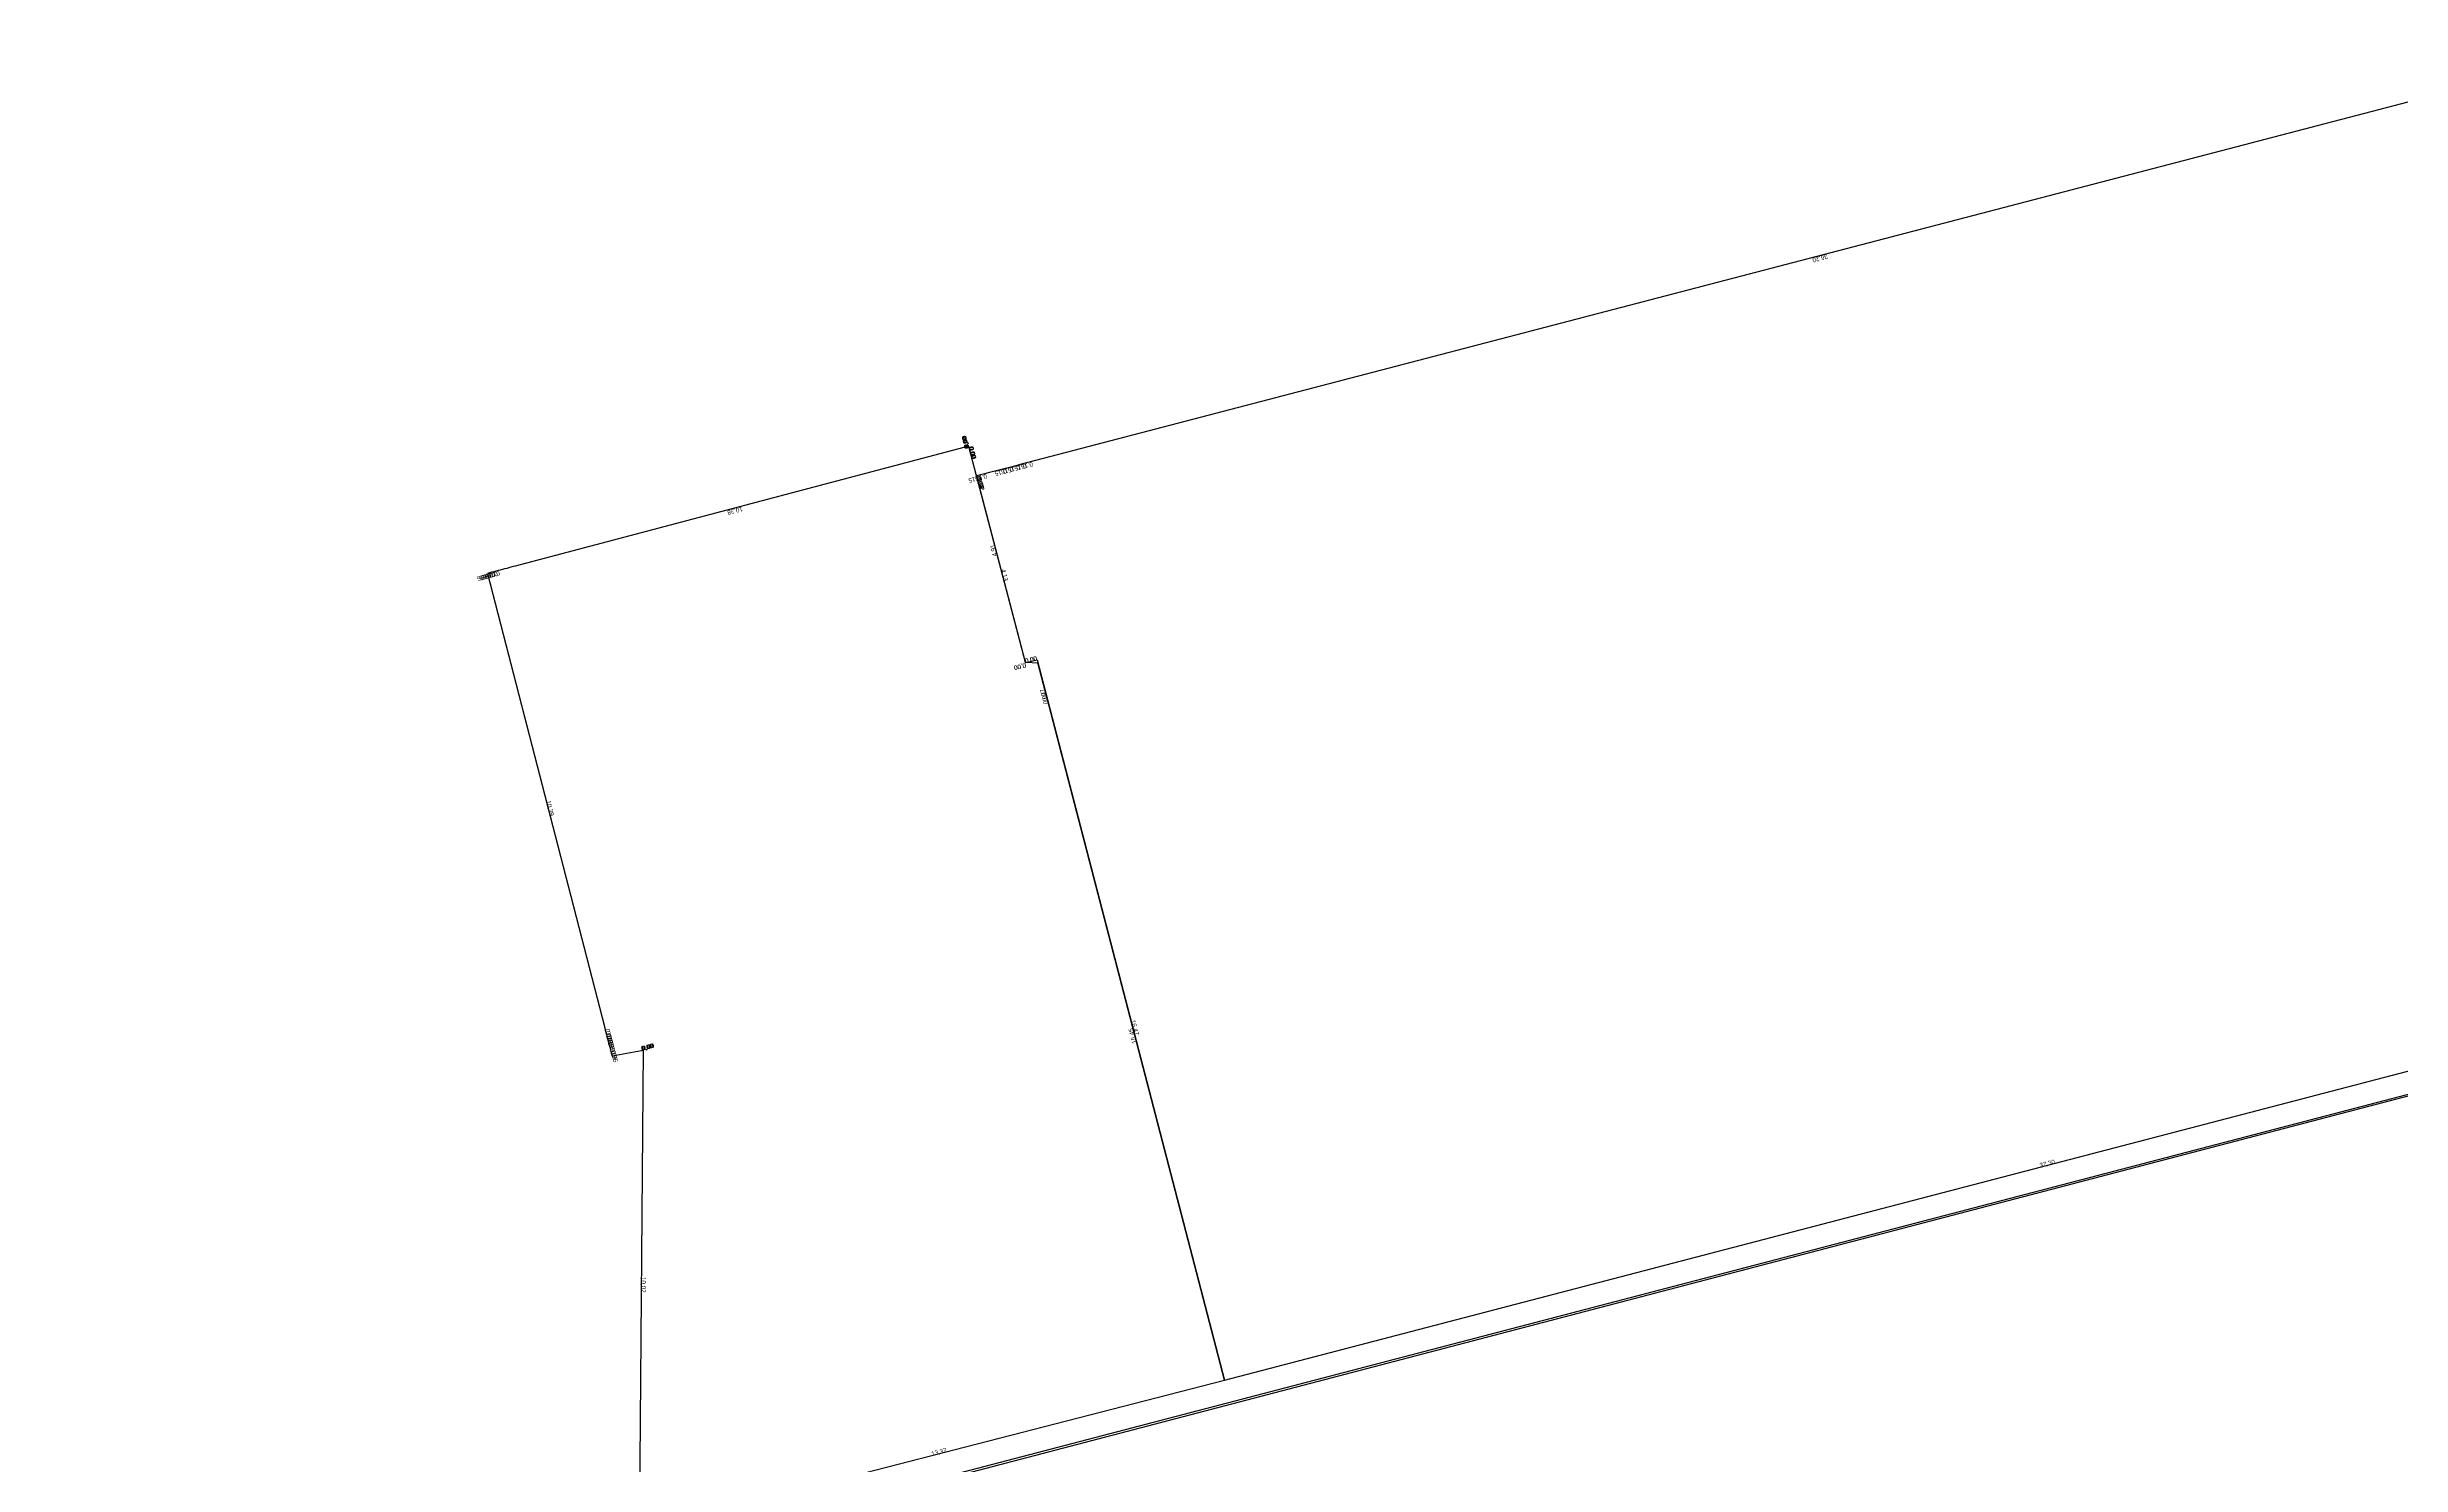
# Model space of a CAD drawing. Header units: metres. Extents: x 581016 to 32581287, y 5319908 to 5321142.
# Drawn here: x 581130.2 to 581182.3, y 5320242.4 to 5320273.7 of the extents above; entities that cross this region are included whole.
import ezdxf

# ---------------------------------------------------------------- set-up
doc = ezdxf.new("R2010")
doc.units = ezdxf.units.M
for name, color, linetype in [('EdgeLengths', 7, 'Continuous'), ('Flurstuecksgrenzedxf', 7, 'Continuous'), ('Gebaeudeumrissliniedxf', 7, 'Continuous')]:
    doc.layers.add(name, color=color, linetype=linetype)

msp = doc.modelspace()

# ---------------------------------------------------------------- linework, layer by layer
at = {"layer": 'Flurstuecksgrenzedxf', "color": 178}
for points in [[(581262.16, 5320271.41), (581140.72, 5320239.66)], [(581262.16, 5320271.41), (581140.72, 5320239.66)], [(581114.255, 5320232.688), (581253.524, 5320269.152)], [(581114.255, 5320232.688), (581253.524, 5320269.152)]]:
    msp.add_lwpolyline(points, dxfattribs=at)
at = {"layer": 'Gebaeudeumrissliniedxf', "color": 178}
for points in [[(581187.08, 5320273.74), (581152.058, 5320264.592), (581151.913, 5320264.554), (581151.767, 5320264.516), (581151.622, 5320264.478), (581151.477, 5320264.44), (581151.331, 5320264.402), (581151.186, 5320264.364), (581151.041, 5320264.326), (581150.895, 5320264.288), (581150.75, 5320264.25), (581150.754, 5320264.233), (581150.759, 5320264.217), (581150.763, 5320264.2), (581150.767, 5320264.184), (581151.813, 5320260.186), (581151.817, 5320260.17), (581151.821, 5320260.153), (581151.826, 5320260.137), (581151.83, 5320260.12), (581151.831, 5320260.12), (581151.832, 5320260.12), (581151.833, 5320260.121), (581151.834, 5320260.121), (581151.835, 5320260.121), (581151.836, 5320260.121), (581151.837, 5320260.122), (581151.838, 5320260.122), (581151.839, 5320260.122), (581152.09, 5320260.18), (581156.24, 5320244.24), (581192.33, 5320253.67)], [(581187.08, 5320273.74), (581152.058, 5320264.592), (581151.913, 5320264.554), (581151.767, 5320264.516), (581151.622, 5320264.478), (581151.477, 5320264.44), (581151.331, 5320264.402), (581151.186, 5320264.364), (581151.041, 5320264.326), (581150.895, 5320264.288), (581150.75, 5320264.25), (581150.754, 5320264.233), (581150.759, 5320264.217), (581150.763, 5320264.2), (581150.767, 5320264.184), (581151.813, 5320260.186), (581151.817, 5320260.17), (581151.821, 5320260.153), (581151.826, 5320260.137), (581151.83, 5320260.12), (581151.831, 5320260.12), (581151.832, 5320260.12), (581151.833, 5320260.121), (581151.834, 5320260.121), (581151.835, 5320260.121), (581151.836, 5320260.121), (581151.837, 5320260.122), (581151.838, 5320260.122), (581151.839, 5320260.122), (581152.09, 5320260.18), (581156.24, 5320244.24), (581192.33, 5320253.67)], [(581143.29, 5320240.908), (581156.24, 5320244.24), (581152.348, 5320259.188), (581152.33, 5320259.259), (581152.311, 5320259.33), (581152.293, 5320259.401), (581152.274, 5320259.472), (581152.256, 5320259.542), (581152.238, 5320259.613), (581152.219, 5320259.684), (581152.201, 5320259.755), (581152.182, 5320259.826), (581152.164, 5320259.897), (581152.145, 5320259.967), (581152.127, 5320260.038), (581152.108, 5320260.109), (581151.846, 5320260.124), (581151.845, 5320260.123), (581151.844, 5320260.123), (581151.843, 5320260.123), (581151.842, 5320260.123), (581151.84, 5320260.122), (581151.839, 5320260.122), (581151.838, 5320260.122), (581151.837, 5320260.122), (581151.836, 5320260.121), (581151.835, 5320260.121), (581151.833, 5320260.121), (581151.832, 5320260.121), (581151.831, 5320260.12), (581150.591, 5320264.869), (581150.59, 5320264.872), (581150.589, 5320264.875), (581150.588, 5320264.878), (581150.588, 5320264.881), (581150.587, 5320264.884), (581150.586, 5320264.887), (581150.585, 5320264.889), (581150.585, 5320264.892), (581150.584, 5320264.895), (581150.583, 5320264.898), (581150.582, 5320264.901), (581150.582, 5320264.904), (581150.581, 5320264.907), (581140.546, 5320262.256), (581140.498, 5320262.244), (581140.451, 5320262.231), (581140.403, 5320262.218), (581140.356, 5320262.206), (581140.308, 5320262.193), (581140.26, 5320262.181), (581140.213, 5320262.168), (581140.165, 5320262.155), (581140.118, 5320262.143), (581140.07, 5320262.13), (581140.023, 5320262.118), (581139.975, 5320262.105), (581139.928, 5320262.093), (581142.525, 5320252.036), (581142.537, 5320251.989), (581142.55, 5320251.941), (581142.562, 5320251.894), (581142.575, 5320251.846), (581142.587, 5320251.798), (581142.6, 5320251.751), (581142.612, 5320251.703), (581142.625, 5320251.656), (581142.637, 5320251.608), (581142.65, 5320251.56), (581142.662, 5320251.513), (581142.675, 5320251.465), (581142.687, 5320251.418), (581143.338, 5320251.539), (581143.341, 5320251.54), (581143.344, 5320251.54), (581143.347, 5320251.541), (581143.35, 5320251.542), (581143.353, 5320251.543), (581143.356, 5320251.544), (581143.359, 5320251.544), (581143.362, 5320251.545), (581143.365, 5320251.546), (581143.368, 5320251.547), (581143.371, 5320251.548), (581143.374, 5320251.548), (581143.377, 5320251.549), (581143.296, 5320241.525)], [(581143.29, 5320240.908), (581156.24, 5320244.24), (581152.348, 5320259.188), (581152.33, 5320259.259), (581152.311, 5320259.33), (581152.293, 5320259.401), (581152.274, 5320259.472), (581152.256, 5320259.542), (581152.238, 5320259.613), (581152.219, 5320259.684), (581152.201, 5320259.755), (581152.182, 5320259.826), (581152.164, 5320259.897), (581152.145, 5320259.967), (581152.127, 5320260.038), (581152.108, 5320260.109), (581151.846, 5320260.124), (581151.845, 5320260.123), (581151.844, 5320260.123), (581151.843, 5320260.123), (581151.842, 5320260.123), (581151.84, 5320260.122), (581151.839, 5320260.122), (581151.838, 5320260.122), (581151.837, 5320260.122), (581151.836, 5320260.121), (581151.835, 5320260.121), (581151.833, 5320260.121), (581151.832, 5320260.121), (581151.831, 5320260.12), (581150.591, 5320264.869), (581150.59, 5320264.872), (581150.589, 5320264.875), (581150.588, 5320264.878), (581150.588, 5320264.881), (581150.587, 5320264.884), (581150.586, 5320264.887), (581150.585, 5320264.889), (581150.585, 5320264.892), (581150.584, 5320264.895), (581150.583, 5320264.898), (581150.582, 5320264.901), (581150.582, 5320264.904), (581150.581, 5320264.907), (581140.546, 5320262.256), (581140.498, 5320262.244), (581140.451, 5320262.231), (581140.403, 5320262.218), (581140.356, 5320262.206), (581140.308, 5320262.193), (581140.26, 5320262.181), (581140.213, 5320262.168), (581140.165, 5320262.155), (581140.118, 5320262.143), (581140.07, 5320262.13), (581140.023, 5320262.118), (581139.975, 5320262.105), (581139.928, 5320262.093), (581142.525, 5320252.036), (581142.537, 5320251.989), (581142.55, 5320251.941), (581142.562, 5320251.894), (581142.575, 5320251.846), (581142.587, 5320251.798), (581142.6, 5320251.751), (581142.612, 5320251.703), (581142.625, 5320251.656), (581142.637, 5320251.608), (581142.65, 5320251.56), (581142.662, 5320251.513), (581142.675, 5320251.465), (581142.687, 5320251.418), (581143.338, 5320251.539), (581143.341, 5320251.54), (581143.344, 5320251.54), (581143.347, 5320251.541), (581143.35, 5320251.542), (581143.353, 5320251.543), (581143.356, 5320251.544), (581143.359, 5320251.544), (581143.362, 5320251.545), (581143.365, 5320251.546), (581143.368, 5320251.547), (581143.371, 5320251.548), (581143.374, 5320251.548), (581143.377, 5320251.549), (581143.296, 5320241.525)]]:
    msp.add_lwpolyline(points, dxfattribs=at)

# ---------------------------------------------------------------- texts
at = {"layer": 'EdgeLengths', "linetype": 'Continuous'}
for s, rotation, p in [('36,20', -165.3605, (581169.569, 5320269.156)), ('36,20', -165.3605, (581169.569, 5320269.156)), ('0,00', 104.444, (581150.582, 5320264.893)), ('0,00', 104.444, (581150.582, 5320264.893)), ('0,00', 104.444, (581150.583, 5320264.887)), ('0,00', 104.444, (581150.583, 5320264.887)), ('0,00', 104.444, (581150.585, 5320264.881)), ('0,00', 104.444, (581150.585, 5320264.881)), ('0,00', 104.444, (581150.586, 5320264.875)), ('0,00', 104.444, (581150.586, 5320264.875)), ('0,00', 104.444, (581150.588, 5320264.869)), ('0,00', 104.444, (581150.588, 5320264.869)), ('0,00', 104.444, (581150.589, 5320264.863)), ('0,00', 104.444, (581150.589, 5320264.863)), ('0,00', -75.556, (581150.581, 5320264.896)), ('0,00', -75.556, (581150.581, 5320264.896)), ('0,00', -75.556, (581150.583, 5320264.89)), ('0,00', -75.556, (581150.583, 5320264.89)), ('0,00', -75.556, (581150.584, 5320264.884)), ('0,00', -75.556, (581150.584, 5320264.884)), ('0,00', -75.556, (581150.586, 5320264.878)), ('0,00', -75.556, (581150.586, 5320264.878)), ('0,00', -75.556, (581150.587, 5320264.872)), ('0,00', -75.556, (581150.587, 5320264.872)), ('0,00', -75.556, (581150.589, 5320264.866)), ('0,00', -75.556, (581150.589, 5320264.866)), ('0,00', -75.556, (581150.59, 5320264.86)), ('0,00', -75.556, (581150.59, 5320264.86)), ('0,15', -165.3605, (581151.84, 5320264.525)), ('0,15', -165.3605, (581151.84, 5320264.525)), ('0,15', -165.3605, (581151.985, 5320264.563)), ('0,15', -165.3605, (581151.985, 5320264.563)), ('0,15', -165.3605, (581150.823, 5320264.259)), ('0,15', -165.3605, (581150.823, 5320264.259)), ('0,15', -165.3605, (581150.968, 5320264.297)), ('0,15', -165.3605, (581150.968, 5320264.297)), ('0,02', -75.3452, (581150.752, 5320264.232)), ('0,02', -75.3452, (581150.752, 5320264.232)), ('0,02', -75.3452, (581150.756, 5320264.215)), ('0,02', -75.3452, (581150.756, 5320264.215)), ('0,02', -75.3452, (581150.761, 5320264.199)), ('0,02', -75.3452, (581150.761, 5320264.199)), ('0,02', -75.3452, (581150.765, 5320264.182)), ('0,02', -75.3452, (581150.765, 5320264.182)), ('0,15', -165.3605, (581151.113, 5320264.335)), ('0,15', -165.3605, (581151.113, 5320264.335)), ('0,15', -165.3605, (581151.259, 5320264.373)), ('0,15', -165.3605, (581151.259, 5320264.373)), ('0,15', -165.3605, (581151.404, 5320264.411)), ('0,15', -165.3605, (581151.404, 5320264.411)), ('0,15', -165.3605, (581151.549, 5320264.449)), ('0,15', -165.3605, (581151.549, 5320264.449)), ('0,15', -165.3605, (581151.695, 5320264.487)), ('0,15', -165.3605, (581151.695, 5320264.487)), ('10,38', -165.202, (581145.563, 5320263.572)), ('10,38', -165.202, (581145.563, 5320263.572)), ('4,91', 104.6412, (581151.211, 5320262.485)), ('4,91', 104.6412, (581151.211, 5320262.485)), ('0,05', -165.1853, (581139.951, 5320262.089)), ('0,05', -165.1853, (581139.951, 5320262.089)), ('0,05', -165.1853, (581139.999, 5320262.101)), ('0,05', -165.1853, (581139.999, 5320262.101)), ('0,05', -165.1853, (581140.046, 5320262.114)), ('0,05', -165.1853, (581140.046, 5320262.114)), ('0,05', -165.1853, (581140.094, 5320262.127)), ('0,05', -165.1853, (581140.094, 5320262.127)), ('0,05', -165.1853, (581140.142, 5320262.139)), ('0,05', -165.1853, (581140.142, 5320262.139)), ('0,05', -165.1853, (581140.189, 5320262.152)), ('0,05', -165.1853, (581140.189, 5320262.152)), ('0,05', -165.1853, (581140.237, 5320262.164)), ('0,05', -165.1853, (581140.237, 5320262.164)), ('0,05', -165.1853, (581140.284, 5320262.177)), ('0,05', -165.1853, (581140.284, 5320262.177)), ('0,05', -165.1853, (581140.332, 5320262.189)), ('0,05', -165.1853, (581140.332, 5320262.189)), ('0,05', -165.1853, (581140.379, 5320262.202)), ('0,05', -165.1853, (581140.379, 5320262.202)), ('0,05', -165.1853, (581140.427, 5320262.215)), ('0,05', -165.1853, (581140.427, 5320262.215)), ('0,05', -165.1853, (581140.474, 5320262.227)), ('0,05', -165.1853, (581140.474, 5320262.227)), ('0,05', -165.1853, (581140.522, 5320262.24)), ('0,05', -165.1853, (581140.522, 5320262.24)), ('4,13', -75.3452, (581151.29, 5320262.175)), ('4,13', -75.3452, (581151.29, 5320262.175)), ('0,00', -167.0054, (581151.831, 5320260.11)), ('0,00', -167.0054, (581151.831, 5320260.11)), ('0,00', -167.0054, (581151.832, 5320260.11)), ('0,00', -167.0054, (581151.832, 5320260.11)), ('0,00', -167.0054, (581151.833, 5320260.111)), ('0,00', -167.0054, (581151.833, 5320260.111)), ('0,00', -167.0054, (581151.834, 5320260.111)), ('0,00', -167.0054, (581151.834, 5320260.111)), ('0,00', -167.0054, (581151.835, 5320260.111)), ('0,00', -167.0054, (581151.835, 5320260.111)), ('0,00', -167.0054, (581151.836, 5320260.111)), ('0,00', -167.0054, (581151.836, 5320260.111)), ('0,00', -167.0054, (581151.837, 5320260.112)), ('0,00', -167.0054, (581151.837, 5320260.112)), ('0,00', -167.0054, (581151.838, 5320260.112)), ('0,00', -167.0054, (581151.838, 5320260.112)), ('0,00', -167.0054, (581151.839, 5320260.112)), ('0,00', -167.0054, (581151.839, 5320260.112)), ('0,26', 176.8186, (581151.977, 5320260.106)), ('0,26', 176.8186, (581151.977, 5320260.106)), ('0,02', -75.3452, (581151.815, 5320260.168)), ('0,02', -75.3452, (581151.815, 5320260.168)), ('0,00', 12.9946, (581151.832, 5320260.11)), ('0,00', 12.9946, (581151.832, 5320260.11)), ('0,00', 12.9946, (581151.833, 5320260.111)), ('0,00', 12.9946, (581151.833, 5320260.111)), ('0,00', 12.9947, (581151.834, 5320260.111)), ('0,00', 12.9947, (581151.834, 5320260.111)), ('0,00', 12.9946, (581151.835, 5320260.111)), ('0,00', 12.9946, (581151.835, 5320260.111)), ('0,02', -75.3452, (581151.819, 5320260.151)), ('0,02', -75.3452, (581151.819, 5320260.151)), ('0,00', 12.9946, (581151.836, 5320260.111)), ('0,00', 12.9946, (581151.836, 5320260.111)), ('0,00', 12.9946, (581151.838, 5320260.112)), ('0,00', 12.9946, (581151.838, 5320260.112)), ('0,00', 12.9946, (581151.839, 5320260.112)), ('0,00', 12.9946, (581151.839, 5320260.112)), ('0,02', -75.3452, (581151.824, 5320260.135)), ('0,02', -75.3452, (581151.824, 5320260.135)), ('0,00', 12.9946, (581151.84, 5320260.112)), ('0,00', 12.9946, (581151.84, 5320260.112)), ('0,00', 12.9947, (581151.841, 5320260.113)), ('0,00', 12.9947, (581151.841, 5320260.113)), ('0,00', 12.9946, (581151.842, 5320260.113)), ('0,00', 12.9946, (581151.842, 5320260.113)), ('0,00', 12.9946, (581151.843, 5320260.113)), ('0,00', 12.9946, (581151.843, 5320260.113)), ('0,00', 12.9946, (581151.844, 5320260.113)), ('0,00', 12.9946, (581151.844, 5320260.113)), ('0,02', -75.3452, (581151.828, 5320260.118)), ('0,02', -75.3452, (581151.828, 5320260.118)), ('0,00', 12.9946, (581151.846, 5320260.114)), ('0,00', 12.9946, (581151.846, 5320260.114)), ('0,26', 12.9946, (581151.965, 5320260.141)), ('0,26', 12.9946, (581151.965, 5320260.141)), ('0,07', 104.5931, (581152.118, 5320260.064)), ('0,07', 104.5931, (581152.118, 5320260.064)), ('0,07', 104.5931, (581152.136, 5320259.993)), ('0,07', 104.5931, (581152.136, 5320259.993)), ('0,07', 104.5931, (581152.155, 5320259.922)), ('0,07', 104.5931, (581152.155, 5320259.922)), ('0,07', 104.5931, (581152.173, 5320259.851)), ('0,07', 104.5931, (581152.173, 5320259.851)), ('0,07', 104.5931, (581152.191, 5320259.78)), ('0,07', 104.5931, (581152.191, 5320259.78)), ('0,07', 104.5931, (581152.21, 5320259.71)), ('0,07', 104.5931, (581152.21, 5320259.71)), ('0,07', 104.5931, (581152.228, 5320259.639)), ('0,07', 104.5931, (581152.228, 5320259.639)), ('0,07', 104.5931, (581152.247, 5320259.568)), ('0,07', 104.5931, (581152.247, 5320259.568)), ('0,07', 104.5931, (581152.265, 5320259.497)), ('0,07', 104.5931, (581152.265, 5320259.497)), ('0,07', 104.5931, (581152.284, 5320259.426)), ('0,07', 104.5931, (581152.284, 5320259.426)), ('0,07', 104.5931, (581152.302, 5320259.355)), ('0,07', 104.5931, (581152.302, 5320259.355)), ('0,07', 104.5931, (581152.321, 5320259.284)), ('0,07', 104.5931, (581152.321, 5320259.284)), ('0,07', 104.5931, (581152.339, 5320259.214)), ('0,07', 104.5931, (581152.339, 5320259.214)), ('10,39', -75.5199, (581141.226, 5320257.054)), ('10,39', -75.5199, (581141.226, 5320257.054)), ('0,05', -75.2485, (581142.531, 5320252.003)), ('0,05', -75.2485, (581142.531, 5320252.003)), ('15,45', 104.5931, (581154.294, 5320251.704)), ('15,45', 104.5931, (581154.294, 5320251.704)), ('16,47', -75.4069, (581154.165, 5320252.2)), ('16,47', -75.4069, (581154.165, 5320252.2)), ('0,05', -75.2485, (581142.543, 5320251.955)), ('0,05', -75.2485, (581142.543, 5320251.955)), ('0,05', -75.2485, (581142.556, 5320251.907)), ('0,05', -75.2485, (581142.556, 5320251.907)), ('0,05', -75.2485, (581142.568, 5320251.86)), ('0,05', -75.2485, (581142.568, 5320251.86)), ('0,05', -75.2485, (581142.581, 5320251.812)), ('0,05', -75.2485, (581142.581, 5320251.812)), ('0,05', -75.2485, (581142.593, 5320251.765)), ('0,05', -75.2485, (581142.593, 5320251.765)), ('0,05', -75.2485, (581142.606, 5320251.717)), ('0,05', -75.2485, (581142.606, 5320251.717)), ('0,05', -75.2485, (581142.619, 5320251.669)), ('0,05', -75.2485, (581142.619, 5320251.669)), ('0,05', -75.2485, (581142.631, 5320251.622)), ('0,05', -75.2485, (581142.631, 5320251.622)), ('0,05', -75.2485, (581142.644, 5320251.574)), ('0,05', -75.2485, (581142.644, 5320251.574)), ('0,05', -75.2485, (581142.656, 5320251.527)), ('0,05', -75.2485, (581142.656, 5320251.527)), ('0,05', -75.2485, (581142.669, 5320251.479)), ('0,05', -75.2485, (581142.669, 5320251.479)), ('0,66', 10.5586, (581143.013, 5320251.468)), ('0,66', 10.5586, (581143.013, 5320251.468)), ('0,00', -165.1735, (581143.339, 5320251.529)), ('0,00', -165.1735, (581143.339, 5320251.529)), ('0,00', -165.1735, (581143.345, 5320251.531)), ('0,00', -165.1735, (581143.345, 5320251.531)), ('0,00', -165.1735, (581143.351, 5320251.532)), ('0,00', -165.1735, (581143.351, 5320251.532)), ('0,00', -165.1735, (581143.357, 5320251.534)), ('0,00', -165.1735, (581143.357, 5320251.534)), ('0,00', -165.1735, (581143.363, 5320251.536)), ('0,00', -165.1735, (581143.363, 5320251.536)), ('0,00', -165.1735, (581143.369, 5320251.537)), ('0,00', -165.1735, (581143.369, 5320251.537)), ('0,00', -165.1735, (581143.375, 5320251.539)), ('0,00', -165.1735, (581143.375, 5320251.539)), ('0,00', 14.8265, (581143.342, 5320251.53)), ('0,00', 14.8265, (581143.342, 5320251.53)), ('0,00', 14.8265, (581143.348, 5320251.532)), ('0,00', 14.8265, (581143.348, 5320251.532)), ('0,00', 14.8265, (581143.354, 5320251.533)), ('0,00', 14.8265, (581143.354, 5320251.533)), ('0,00', 14.8265, (581143.36, 5320251.535)), ('0,00', 14.8265, (581143.36, 5320251.535)), ('0,00', 14.8265, (581143.366, 5320251.536)), ('0,00', 14.8265, (581143.366, 5320251.536)), ('0,00', 14.8265, (581143.372, 5320251.538)), ('0,00', 14.8265, (581143.372, 5320251.538)), ('0,05', -75.2485, (581142.681, 5320251.431)), ('0,05', -75.2485, (581142.681, 5320251.431)), ('37,30', 14.6435, (581174.285, 5320248.945)), ('37,30', 14.6435, (581174.285, 5320248.945)), ('10,02', -90.4651, (581143.336, 5320246.527)), ('10,02', -90.4651, (581143.336, 5320246.527)), ('13,37', 14.4315, (581149.765, 5320242.564)), ('13,37', 14.4315, (581149.765, 5320242.564))]:
    msp.add_text(s, height=0.1, rotation=rotation, dxfattribs=at).set_placement(p)

doc.saveas('drawing.dxf')
